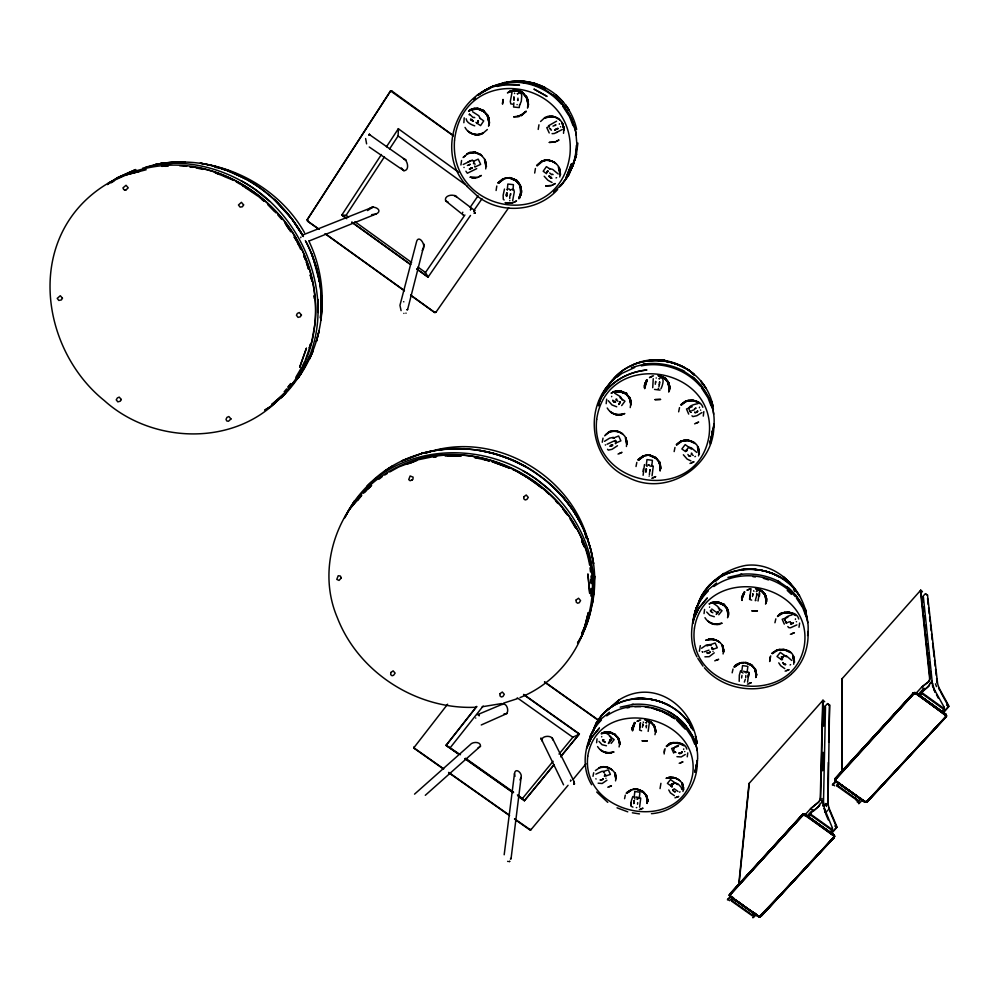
<?xml version="1.0" encoding="UTF-8"?>
<svg xmlns="http://www.w3.org/2000/svg" width="999" height="999" viewBox="0 0 999 999"><rect width="100%" height="100%" fill="white"/><g stroke="black" fill="none" stroke-linecap="round" stroke-linejoin="round"><path stroke-width="1.5" d="M841.782 772.202L841.957 678.883L920.741 590.172L922.477 591.77M842.132 771.827L842.269 678.533M469.567 114.223L469.268 114.885L469.393 114.198M912.974 693.418L913.948 692.669C914.809 694.18 917.781 693.406 915.159 692.682C911.937 695.579 913.148 691.408 916.083 693.081L946.378 715.396C944.455 719.205 947.689 715.247 945.578 714.048L916.17 692.994L913.948 692.669L835.326 778.371L835.027 780.469L864.397 801.76L867.532 801.635L945.978 717.107L945.628 714.21L916.233 692.969L913.948 692.669L835.364 778.333L834.877 779.432L835.776 781.393L864.585 801.822L867.532 801.635L864.385 801.623L835.751 781.081L834.877 779.307L913.074 693.269L916.17 692.994L945.603 714.085L946.478 716.146L867.357 801.61L864.447 801.86L835.913 781.355L834.877 779.307L835.439 778.333L835.027 780.469L835.389 778.696L913.049 693.593L915.159 692.569L916.27 693.006L946.34 715.072M946.528 705.082L948.575 706.48L943.306 712.175M655.294 384.278L655.606 381.356M699.425 407.779L699.525 407.167M414.548 794.143L470.154 744.755C472.365 741.495 480.956 741.458 480.507 746.178L425.299 795.304M470.392 209.852L470.504 209.877M609.802 741.907L608.354 743.531L609.552 741.72L609.34 742.344M614.46 441.496L614.61 440.784M861.188 798.538L858.541 801.398L837.062 786.063L837.075 784.415L837.599 783.84L837.587 785.489L859.065 800.823M604.532 775.836L604.807 775.261L604.395 776.198M659.44 384.79L659.752 381.88M683.616 749.512L683.716 748.875M834.09 837.599L833.503 835.314L805.206 814.472L803.071 814.16L729.894 893.905L729.595 895.941L758.191 916.483L761.013 916.32L834.028 837.711L834.465 835.963L833.666 834.677L834.465 835.963L833.978 837.274L800.174 873.775M834.028 837.711L833.666 834.677L834.465 835.963C832.529 839.635 835.926 835.938 833.69 834.727L805.269 814.46L802.185 814.684L729.445 894.829L730.281 896.74L759.615 916.932L780.993 894.13M835.326 778.508L835.776 781.393M867.532 801.635L864.585 801.822L835.726 781.305L834.877 779.307L914.584 693.006L916.233 693.318L946.478 716.146L929.969 733.928M620.329 402.222L619.73 402.51L620.329 402.16M829.744 832.492L832.367 829.657L832.392 827.946L824.362 808.403L823.488 802.859L825.499 706.917M834.09 837.462L833.69 834.727L803.646 814.023C800.699 814.884 803.109 816.058 804.207 814.21C806.43 814.222 804.482 816.208 803.646 814.522L802.197 815.059L729.432 894.967L803.059 814.285L805.281 814.635L834.39 835.688M828.346 762.412L827.696 802.534A37.687 14.223 43.4 0 0 827.884 804.982M828.671 742.344L829.595 704.944L827.509 703.583L824.287 707.167M829.595 704.944L828.046 802.16A37.687 14.211 43.3 0 0 829.982 810.364L837.075 827.147L831.618 833.341M489.16 124.975L489.26 119.605L487.287 114.56L489.26 119.605L488.561 126.286M941.645 711.625L944.33 708.741L944.142 707.18L932.679 686.538L923.388 596.99M822.664 770.803L823.089 752.347M823.676 726.186L824.138 706.181M822.689 700.586L820.304 797.277A37.338 14.448 42.4 0 1 818.094 802.522L810.501 808.828M824.712 701.748L823.001 700.237L820.654 796.89A37.338 14.436 42.4 0 1 818.443 802.135L810.738 808.578L804.195 815.721M528.134 106.831L528.284 101.411L526.323 96.316L528.284 101.411L527.509 108.154M552.697 739.859C552.772 734.402 539.697 735.726 542.432 740.983M646.54 722.439L646.041 722.839M389.56 148.988L398.089 135.989L398.414 128.646L386.476 146.778M488.748 124.813L488.873 119.955L487.212 115.285L488.936 122.602L487.599 116.171C484.465 110.427 477.222 106.793 471.078 110.015L477.31 108.916L484.203 111.726L479.795 109.316L474.413 108.866L469.343 110.802M593.481 594.542L593.818 582.504M650.162 466.358L650.212 466.408M475.749 718.131L475.736 717.969M509.752 198.514L509.827 195.991M679.557 792.182L680.032 791.82M695.454 456.356L694.892 456.68M527.722 106.668L527.884 101.761L526.236 97.04L527.884 101.761M810.601 813.361L810.539 815.047L831.855 830.219L832.392 827.946M808.453 817.332L811.063 814.485L811.113 812.799L818.493 806.593L813.336 811.063M631.106 401.536L629.295 396.865L631.106 401.536L630.232 407.592M550.287 129.508L550.349 128.721L551.323 130.22M576.885 147.59L576.96 145.754M717.657 611.65L717.369 612.911L717.619 611.688L717.906 612.599L716.258 614.435L717.657 611.65L717.369 612.911L717.906 612.599M802.185 814.684L805.269 814.46L802.147 814.872L803.071 814.16M646.016 471.328L646.028 471.978L646.465 469.305M559.303 124.263L559.428 123.689M808.116 632.729L807.629 635.439L808.116 632.729C808.466 647.976 803.221 663.548 791.633 673.875M646.99 379.957L645.029 383.466L644.43 387.737L645.029 383.466L646.89 380.144M633.928 803.258L634.365 800.873M473.501 163.711L473.563 163.087M659.265 384.078L658.965 386.875M728.134 612.449L728.021 614.597L726.735 608.403L728.134 612.449C726.872 606.43 720.953 601.748 714.735 602.347L719.879 602.984L724 605.232L717.457 602.409L711.45 603.059M462.587 212.799L462.799 212.2M300.736 237.687L300.961 237.05M669.392 390.934L669.655 385.989L667.869 381.281L669.655 385.989L668.731 392.108M758.041 601.011L759.702 590.409M504.183 854.769L514.473 773.676C515.284 766.87 522.552 773.226 521.128 777.297L511.063 858.653M660.052 788.598L660.926 783.316M664.173 753.97L664.41 749.7M795.429 619.48L795.466 618.856M475.124 212.55L474.912 213.199M668.993 390.784L669.268 386.301L667.782 381.955L669.205 388.686L668.094 382.717L664.06 377.997L660.639 376.248L664.922 378.584L658.166 375.761M699.375 651.248L700.311 645.641M766.208 598.801L766.071 600.961L764.809 594.717L766.208 598.801L765.084 595.379L761.213 590.896L757.916 589.248L762.075 591.52L755.481 588.686M693.318 621.915L694.78 613.898M315.222 321.853C318.456 286.114 306.693 249.775 284.703 221.616C263.062 193.906 231.493 173.701 196.728 167.532M590.921 591.258L591.108 588.361M590.871 596.078L591.346 588.848M643.031 724.512L642.707 725.873M713.96 425.387L711.138 438.586L714.073 423.713M790.621 664.622L790.097 664.972M695.766 768.481L697.577 759.028M728.196 616.708L728.508 612.15L726.822 607.767L728.508 612.15L727.547 617.769M804.919 815.321L833.328 835.539L805.231 814.834L803.646 814.522L729.882 894.292L730.319 896.852L729.607 895.791L759.615 916.932L834.54 836.563L760.838 916.32L758.191 916.483L730.431 896.827L730.082 893.955L729.595 895.941L729.894 893.905L729.432 894.967M756.293 674.337L755.731 677.522L756.393 673.663L756.231 675.237L755.394 669.655L751.61 665.072L745.866 662.699M463.861 122.727L464.21 117.82M485.726 168.931L486.088 164.086L484.902 159.965L486.088 166.483M507.305 189.573L507.829 184.053L513.411 184.665L512.999 190.085M513.886 102.822L513.573 107.018L519.243 107.605L519.567 104.733M742.232 598.126L742.057 600.449L742.469 596.266L742.232 598.126L744.367 592.931M766.233 603.096L766.583 598.501L764.909 594.068L766.583 598.501L765.559 604.158M770.029 657.017L769.68 661.513L770.704 655.881M758.154 916.033L761.088 916.208L759.09 916.82L730.394 896.39L729.445 894.829M644.467 464.585L643.106 475.299M646.291 468.931L645.804 471.928L646.116 469.105M761.013 916.32L833.853 837.699L834.377 836.4L833.641 835.064L805.132 814.547L833.603 834.689L833.978 837.274M649.387 474.662L649.587 472.465M807.904 633.066L808.041 631.493M563.523 133.329L563.96 128.396L562.799 124.188M559.777 176.998L560.214 172.14L559.065 167.994L560.177 174.538M835.913 781.355L835.439 778.333M632.829 796.515C632.055 798.838 628.533 806.742 632.941 807.13M630.981 805.781L631.293 802.397M639.785 727.472L640.471 722.639L639.622 730.069L641.595 730.781M576.323 145.579C575.986 160.327 570.466 174.575 560.876 185.764M570.629 780.269L570.554 781.156L570.829 780.256M642.819 724.837L642.869 723.938L642.407 727.247M755.881 600.524L755.256 600.636L756.418 596.478M511.113 858.478L510.414 858.978L511.101 858.341M675.112 752.085L675.961 752.447M463.986 167.557L464.073 167.308M738.973 884.977L749.3 783.228M823.488 802.859L823.176 806.031L823.488 802.859L821.727 801.598M606.193 403.671L606.655 399.188M738.636 885.339L749 783.566L823.001 700.237M755.082 913.123L752.484 915.933L731.68 901.21L731.88 899.425L732.367 898.888L732.18 900.673L752.984 915.396L753.134 913.586L752.647 914.122M756.743 674.525L756.643 675.386L755.744 669.567L751.748 664.822L745.741 662.412M507.629 861.35L507.929 861.463M626.41 446.503L626.885 442.082L625.811 438.249L626.81 444.243M646.278 465.546L646.965 459.59L652.409 460.314L651.773 466.083M596.615 742.707L597.04 738.81M729.532 895.216L730.082 893.955L729.532 895.216L730.281 896.74L730.044 894.517L802.372 815.284L805.094 815.084L803.696 814.984M365.622 138.536L366.608 143.868M782.367 658.703L782.342 659.415L782.554 658.703M924.063 688.411L924.087 688.261M857.055 796.003L835.813 780.968L866.058 802.284L945.766 717.17L945.454 714.647L916.108 693.568L913.049 693.593M945.766 717.17L946.34 715.808L945.578 714.048L945.841 716.795L867.357 801.61M634.103 797.764L634.79 791.72M759.352 596.403L759.702 593.431M550.399 490.634L536.813 479.582C487.4 443.344 412.063 442.195 367.008 486.313C410.764 439.248 488.461 437.337 538.748 475.024L539.235 475.424C579.358 503.508 602.372 554.932 592.407 603.446C600.886 550.037 569.355 496.341 522.989 470.816M615.559 780.868L615.996 777.022L614.984 773.588L615.933 778.858M639.248 798.301L639.934 792.257L634.84 791.458M517.944 98.139L517.869 100.587M577.884 143.094L576.198 155.869L571.69 168.144L576.198 155.869M510.464 195.342L510.739 193.631M709.552 607.292L709.59 606.942M703.284 416.096L703.833 411.6M698.563 455.894L699.113 451.473L698.064 447.614L698.988 453.633M756.967 593.793L756.68 596.041M593.169 596.453L594.58 575.986L592.981 597.427M746.041 672.976L746.091 673.026M549.475 128.184L549.525 128.059M643.056 471.578L643.381 468.968M649.937 471.341L650.187 469.642M743.031 673.076L742.569 672.552M753.633 590.734L753.933 591.308M745.816 675.549L745.741 677.634M756.743 593.955L756.555 595.466M812.986 810.039L812.924 809.827M637.699 802.597L637.537 804.232M704.045 613.598L704.582 609.44M687.25 756.817L687.749 752.896M682.954 791.483L683.453 787.624L682.467 784.178L683.353 789.472M741.87 676.186L741.97 675.361M752.846 593.781L752.484 596.49M315.047 323.177L312.063 340.209M752.884 594.954L752.996 594.105M723.101 653.958L723.638 649.85L722.652 646.228L723.513 651.835M741.658 672.315L742.557 665.596L747.876 666.383L747.127 671.99M821.74 800.736L822.027 798.501M741.758 677.047L741.62 677.984M745.304 679.37L744.342 682.092M713.86 424.363C714.884 467.12 665.584 497.514 627.909 477.272C590.596 461.763 583.204 409.528 611.301 381.943M601.685 736.9L601.735 736.55M634.04 802.334L634.278 800.811M646.216 726.41L646.328 725.574M588.423 744.342C589.535 734.989 594.929 726.635 601.448 720.029M632.817 726.335C637.637 718.718 631.356 727.022 632.267 730.057L634.402 722.477M711.675 649.075L711.725 648.451M460.914 165.01L461.575 160.489M655.631 382.517L655.756 381.668M646.128 470.279L646.378 468.793M659.377 382.992L659.502 382.142M649.812 470.766L649.937 469.917M686.925 450.212L686.875 450.899L687.112 450.199M799 627.26L799.625 623.076M793.681 664.26L794.292 660.139L793.318 656.493L794.13 662.125M697.327 760.564L695.341 772.215L697.327 760.564C698.076 786.975 678.433 811.712 651.46 813.673M646.565 725.299L646.278 727.834M690.571 456.268L689.497 456.318M496.103 190.497L496.803 186.014M611.65 396.703L611.7 396.353M588.361 744.417L589.06 739.997C583.566 754.47 583.391 771.24 591.633 784.727M697.777 411.026L696.565 412.075M538.211 129.42L538.961 124.8M534.69 173.039L535.427 168.494M653.246 378.708L652.722 387.724M693.006 623.438C693.756 611.113 699.487 599.562 708.291 590.983M475.099 166.446L474.587 166.121M506.555 194.305L507.03 192.782M510.327 194.73L510.477 193.881M320.155 317.769L320.642 315.072M513.848 98.077L513.986 97.228M931.842 681.231L931.318 682.866M693.681 618.793L694.829 612.437C690.983 627.047 689.335 643.094 696.952 656.88M747.589 682.167L748.863 672.339L746.827 671.628M689.697 411.014L689.785 410.851M639.597 807.105L640.734 798.176L638.798 797.464M750.911 589.51L749.612 599.4L751.685 600.112M602.26 442.232L603.021 438.124M598.676 405.681C600.424 395.217 606.843 386.326 613.91 378.696L605.232 389.135L599.5 401.298L598.738 404.795M634.64 798.513L634.914 799.075M643.618 722.464L643.169 722.002M636.013 466.508L636.813 462.412M592.994 776.323L593.706 772.751M674.562 751.91L674.962 752.422L674.637 751.785M712.986 651.398L713.036 651.286M678.658 411.825L679.507 407.629M674.15 451.585L674.974 447.465M619.068 746.94L619.805 743.306L618.169 737.549L619.805 743.306M702.309 651.723L702.747 652.197L702.347 651.623M624.575 798.701L625.312 795.142M401.086 310.639L399.95 305.332L416.321 242.632C418.181 232.755 427.535 246.191 422.152 250.362M547.714 171.141L547.639 171.803L547.914 171.129M654.957 734.69L655.731 731.018L654.12 725.212L655.731 731.018M670.941 786.238L671.977 785.251L670.991 786.25M619.842 402.997L620.217 401.785L618.756 404.495L620.242 401.723M664.273 752.259L665.047 748.613M693.418 620.391L696.091 608.166L701.922 596.94L696.091 608.166L695.054 612.587M513.861 96.94L513.936 99.912M652.047 475.849L653.284 466.146L651.211 465.459M732.167 672.814L733.016 669.018M697.477 760.501L694.879 771.977L695.466 769.642M575.599 157.28L575.224 158.916L576.972 145.379L575.899 132.767M465.359 155.607L463.136 157.53L468.244 153.272L475.024 152.135L480.819 154.583L484.915 159.465M685.676 451.161L686.812 449.575L685.739 450.861M835.539 778.396L834.952 779.732L835.751 781.081L865.471 802.197L859.552 797.776M646.79 465.896L647.09 466.396M774.937 622.752L775.836 618.856M591.783 603.146L592.807 598.801M403.908 313.349L403.883 313.424M592.719 732.579L596.203 723.363L602.385 714.485L619.118 699.899C653.97 677.971 692.694 706.031 697.052 743.418L695.454 736.251L697.052 743.418M656.318 377.972L656.143 378.072M632.192 727.597L631.98 728.483L634.19 723.351M707.055 652.684L707.891 653.221M598.301 405.644L598.676 404.133M591.783 602.247L593.194 596.653M424.225 244.256L407.592 309.64L406.78 309.79L407.592 309.528M702.384 594.417L697.427 606.181C703.733 584.865 724.487 569.255 745.778 565.409C774.824 561.675 800.236 586.313 806.305 613.224M710.926 610.277L710.426 611.076L712.811 612.787M503.721 178.609L498.076 182.942L503.521 178.846M477.934 121.99L476.873 123.539L478.259 120.579M589.373 739.385L589.722 738.061M507.355 190.022L507.105 189.498M521.128 777.297L519.942 779.944M712.062 435.689L712.474 434.215M671.94 786.775L671.977 785.813L671.902 786.762M694.829 612.187L697.764 604.932M506.955 195.579L506.605 196.391L506.468 195.454M615.571 402.235L613.823 402.06L612.862 400.274M695.729 769.455L696.103 768.181M636.763 807.592L636.313 807.617M480.182 118.631L478.821 115.759L472.527 111.738M523.676 694.392L579.395 733.928L560.689 756.755M658.141 388.474L658.616 388.574M556.593 177.66L556.031 177.909M697.427 606.181C708.815 563.249 772.264 557.105 796.715 591.758C783.728 575.212 762 566.945 741.27 569.567C754.42 568.019 767.931 570.479 779.532 576.91C756.867 564.148 725.923 567.37 707.979 586.788M514.672 93.569L514.423 93.094M514.61 818.88L530.706 830.019L568.056 785.289M929.994 683.616L927.884 687.062L921.602 692.007L921.752 693.531L943.768 709.34L944.142 707.18M311.763 341.695L305.232 360.314M609.365 742.195L609.415 742.095M572.739 165.909L576.56 154.233L571.678 168.032M403.571 301.71L403.871 301.823M648.164 731.38L649.512 721.715M553.908 764.834L524.4 800.736L518.081 796.278M519.105 198.189L520.891 194.68L521.391 190.122C521.49 196.279 516.108 204.333 521.328 192.033L520.179 185.539L516.008 180.394L511.026 178.084L516.446 180.694L509.915 177.934M453.409 135.652L391.808 90.984L390.597 90.934L307.392 219.518L307.58 221.141L318.881 229.283M822.264 801.011L821.478 802.896M717.257 613.124L717.494 612.562M526.161 111.364L520.716 115.522L525.799 111.364M546.753 172.19L547.727 170.742L546.778 172.827M297.752 378.559C342.282 312.462 309.078 217.008 241.296 180.794M520.941 192.77C514.71 207.53 524.275 190.697 519.48 184.628L521.066 189.261L520.829 194.043L519.78 185.352L515.584 180.432L512.162 178.634L516.533 181.081L509.602 178.184M519.48 197.715L520.779 194.056M519.468 198.439L521.715 192.095L520.491 185.339L516.096 179.995L509.715 177.522M466.133 118.781C466.308 122.502 471.503 124.825 474.737 125.862M478.109 121.728L478.259 120.767M694.667 412.262C694.455 413.886 699.25 411.163 697.19 411.201M478.209 121.566L478.471 120.879M517.195 104.545L517.032 104.633M945.916 714.672L945.416 714.148L946.378 715.396L945.928 717.207M634.577 723.838L632.504 730.893L632.804 726.972L632.654 728.696L635.002 722.752M644.118 385.926L646.503 379.97M684.627 751.498L684.79 751.61M833.853 837.699L834.377 836.4L833.503 835.314M714.248 652.846L709.19 656.68L704.907 656.83M622.102 400.099L620.479 396.728L614.622 393.169M820.541 803.233L817.981 807.155L819.754 805.119L819.242 805.669M592.994 731.418L597.102 721.728L593.955 728.071L600.636 719.317L609.452 712.237M744.392 592.469L742.482 595.604L741.82 599.575C741.658 594.954 747.727 586.7 741.995 597.802L744.48 591.77M584.053 628.383C627.285 521.328 494.88 417.757 397.315 467.182C342.994 492.744 313.361 561.563 337.325 617.644C358.591 672.951 417.507 710.189 476.498 707.217M634.79 722.602L632.417 728.383L634.29 723.426M835.676 780.768L835.564 778.92L913.236 693.818L916.108 693.568L945.266 714.897L915.921 693.806M309.79 355.644C303.359 371.503 293.619 386.026 281.219 397.839M695.229 610.789L702.285 594.567L699.887 600.087L707.105 590.659L716.52 582.991M581.68 633.641L586.326 623.089C576.985 656.331 552.122 684.677 520.004 697.589M741.545 597.889L743.993 592.395M742.407 597.102L744.705 591.932M476.71 706.405L446.053 745.404L458.691 754.332M581.718 633.653L583.478 629.707M700.486 410.015L700.674 410.177M671.153 784.452L672.489 783.578L673.476 784.265M504.483 189.061L503.146 195.23L503.284 199.263L504.133 199.962M781.131 658.99L781.805 658.079L780.931 659.128M344.505 518.294C350.924 504.62 360.239 492.357 371.416 482.217M447.627 704.195L413.936 747.652L414.373 748.488L414.21 746.99L414.373 748.488L443.531 769.055M615.671 443.668L615.596 443.743M509.852 200.587L509.69 200.662M302.322 366.171L304.658 361.488M638.411 459.74L643.793 455.894M676.773 444.567C681.63 438.436 694.33 438.636 698.139 447.202M605.556 390.597L606.643 388.549M649.2 476.098L649.1 476.173M579.944 639.223L582.717 634.078M307.355 361.388L297.777 378.521C326.386 339.348 329.757 283.978 308.691 240.709M560.451 126.673L560.664 126.898M295.854 377.285L301.598 367.407M730.257 894.729L802.597 815.484L730.257 894.729L729.57 895.666L730.594 896.69M777.597 616.196C779.607 612.899 796.29 608.816 798.75 619.043M945.928 716.907L946.453 716.021L929.844 733.815L945.728 716.708M710.127 651.985C709.914 652.984 706.568 654.245 707.292 652.647M781.206 658.928L782.18 657.916L781.293 658.791M606.381 389.298L608.866 385.402M381.418 154.508L341.795 215.085L346.79 218.681M577.647 642.906C588.636 625.499 593.418 604.845 593.843 584.403C593.443 604.845 588.673 625.574 577.547 642.906M345.679 217.682L341.795 215.085L346.091 215.322L384.453 156.793M537.075 165.996L542.132 161.626M712.899 406.231C706.655 371.591 666.221 349.712 633.816 364.41L633.528 364.548C622.589 369.155 613.311 377.11 607.38 387.4L609.015 384.977M610.601 382.605L622.714 370.467M607.317 387.437L608.94 385.027M610.564 382.629L612.175 380.219M945.841 716.545L945.591 714.397L916.083 693.081L914.547 692.532L912.999 693.256L913.76 692.894M498.613 183.242L503.396 179.221L501.685 179.982L506.78 178.122M416.908 268.981L428.159 277.073L425.487 272.502L464.922 214.972M470.192 207.305L478.071 195.804M470.504 215.459L428.034 277.198L416.783 269.093M473.926 210.427L481.98 198.776M508.678 207.73L435.964 312.212L434.478 312.425L410.601 295.254M604.632 435.851L609.565 432.005M646.977 380.482L644.68 388.648L645.017 384.153L644.842 386.213L647.052 380.394M617.469 445.729L612.075 449.3L608.329 450.124L607.542 449.263M681.243 405.219L686.276 401.373M676.71 445.092L681.68 441.333M564.285 181.019L568.493 175.412L574.35 162.088L568.493 175.412L559.652 186.801M673.314 783.716L674.65 782.667L678.171 784.028L681.218 787.324L681.768 789.485M719.43 610.651C720.192 607.567 716.108 605.169 713.823 603.808M621.678 405.582L624.949 401.211L619.929 397.577M288.236 387.187L290.771 383.891M626.798 792.819L631.58 789.734M666.683 746.116C668.943 742.806 684.377 739.735 686.825 749.1M734.665 666.47L739.972 663.086M476.61 706.63L446.053 745.404L460.477 754.707M450.349 747.564L483.154 706.043M687.225 449.051L688.811 447.252L691.283 447.764L696.778 452.422M293.231 383.379L301.398 373.064L299.563 375.324M681.306 404.682C684.652 399.525 699.675 397.689 702.859 407.267M287.937 387L290.697 383.554M626.835 793.194L631.455 790.022C619.805 798.288 631.006 788.648 634.602 789.46M666.595 746.615L671.34 743.343M734.552 667.007L739.572 663.473C727.235 672.389 739.06 662.05 742.919 662.812M777.647 616.545L782.579 613.149M293.107 383.279L297.714 377.597M357.63 500.499L361.551 495.679M772.364 653.771L777.372 650.287M553.821 765.072L524.4 800.736L522.452 798.476L553.096 761.275M559.028 754.07L572.864 737.274L579.32 734.165L523.588 694.63M560.764 756.505L579.395 733.928M694.929 412.262L695.529 412.5M502.185 704.482C507.554 701.635 510.414 715.284 504.07 713.81M595.392 770.554L599.812 767.582M572.976 779.57L586.001 763.785M609.665 740.321L610.489 739.347M609.577 740.646L610.401 739.672M610.551 740.908C613.611 738.074 608.503 734.215 606.031 733.154M366.608 488.149L372.215 481.793L368.181 486.488M611.126 743.418L614.173 739.597L609.465 736.251M718.756 614.76L722.015 610.689L718.356 608.066M929.744 683.778L930.768 682.567M701.56 648.264L706.38 645.004L710.189 644.542L711.126 645.716M284.153 391.77L286.663 388.861M606.905 780.244L602.16 783.491L598.151 783.191M782.592 657.429L784.09 655.606L786.263 655.744L791.757 660.464M772.102 653.334C776.061 649.113 789.959 646.753 793.418 656.156M824.113 806.243L826.173 803.895L824.075 806.193M922.152 597.24L925.361 593.681L927.522 595.067L937.524 682.742A39.048 11.638 41.8 0 0 940.346 690.371L949.05 706.305L943.605 712.499M927.522 595.067L925.586 594.18M434.602 312.287L436.076 312.075L435.002 312.625L410.726 295.13M729.844 894.093L802.921 814.347M364.66 492.182L371.628 485.414M835.788 779.12L913.473 694.018L835.027 780.144M730.968 895.941L727.409 899.799L730.556 897.09M835.926 781.043L832.354 784.927L834.477 783.179M915.309 694.08L921.952 686.837L928.421 681.805A38.686 11.826 41.1 0 0 929.907 677.26L920.741 590.172M732.816 897.239L729.67 900.686L727.834 899.375M807.254 815.833L811.45 811.25M919.442 693.144L923.625 688.561L921.602 687.187M807.467 816.782L811.113 812.799M918.456 695.441L929.457 685.239L928.908 685.838M920.803 693.606L923.938 690.172M731.68 901.21L734.265 898.388M837.062 786.063L839.697 783.191M919.642 695.828L922.302 692.919L922.164 691.395M932.679 686.538L932.741 683.553L930.918 682.242M934.227 688.661L933.678 689.26L935.151 692.295L933.228 685.938M363.524 493.269L366.071 490.497M825.012 812.162L824.362 808.403L825.012 812.162L825.524 811.613M825.911 812.287L828.021 810.002M289.423 387.812L291.421 385.664L289.348 387.749M709.989 651.985L708.89 652.859M753.221 917.344L755.331 915.059M831.355 832.991L836.638 827.297L829.632 810.738M756.468 914.435L752.909 917.806M862.274 800.261L858.753 803.758M729.607 895.791L759.09 916.82L782.13 893.056M784.24 890.771L796.915 877.085M800.087 873.663L819.093 853.146M797.002 877.197L761.076 915.971L758.066 916.245L760.202 916.745L761.101 916.071L798.114 876.148M874.874 793.206L866.795 801.523L927.934 736.313M878.046 789.784L911.887 753.246M915.059 749.812L926.697 737.262L916.083 748.638M800.224 873.863L834.065 837.374M785.226 889.572L795.803 878.183M800.037 873.626L819.068 853.121M867.369 801.111L873.713 794.267M877.959 789.697L911.837 753.196M701.935 412.55L696.865 415.721L692.894 416.595L691.957 415.809M638.336 460.214L643.406 456.356C632.842 465.359 641.47 455.544 646.778 455.507M289.498 387.637L291.421 385.664M303.296 234.777L372.977 207.068L367.52 210.564M690.659 412.237L690.284 411.026L690.284 411.9M604.532 441.308L609.602 438.161L613.361 437.337L614.135 438.161M476.71 168.656L467.345 173.239L465.909 171.216M796.328 621.678L796.553 621.728M563.261 182.829L553.671 192.02M685.277 754.495L681.231 756.942L676.935 756.68M481.256 724.974L507.142 713.448M659.215 378.858L659.765 378.122L659.19 378.683M605.481 445.104L605.344 444.817M514.06 100.15L513.748 99.263M613.573 378.621C633.666 355.844 671.228 354.533 693.855 374.175L693.98 374.275C680.694 363.349 662.837 358.154 645.791 361.039C659.215 359.116 673.001 361.526 684.927 367.994C669.367 359.428 650.424 358.142 633.816 364.41L633.603 364.498M723.825 573.488L715.396 581.206L723.825 573.488L709.365 585.302L718.468 577.884M610.401 382.292L619.855 373.863M916.083 693.081L913.96 692.794M271.74 404.47C332.729 357.942 326.448 261.313 274.75 210.327C253.259 187.662 224.575 171.828 193.706 166.621C149.188 159.478 100.749 177.747 73.476 213.886C30.245 271.191 50.437 357.305 104.246 400.524C153.908 445.417 239.373 446.865 283.878 393.743L271.678 404.57M595.866 774.15L602.072 771.303L603.396 771.49L604.457 773.126M557.667 189.498C537.774 211.576 501.885 214.56 478.221 196.803M710.551 610.401L711.238 611.775M482.217 133.916L487.35 129.533M521.053 115.884L526.273 111.451M545.417 117.12L540.571 121.503M758.366 916.345L730.306 896.602M499.025 182.892L503.396 179.221M497.165 86.451L504.682 84.84L519.505 85.14C465.596 75.837 431.118 144.518 465.459 184.453M497.964 182.854L503.071 178.571M536.625 165.31L541.82 160.976M367.307 489.273L370.666 486.476M835.901 781.905L832.791 784.477L834.689 785.826M473.301 99.625L475.536 97.79M481.118 93.194L484.465 90.447L490.759 87.413M517.37 93.869L517.994 93.519M478.284 94.942L490.596 87.088M548.988 175.986L549.575 177.048M378.971 479.22L382.33 476.535M636.563 797.627L637.187 797.402L635.651 797.052M478.321 95.317C491.321 83.704 509.565 80.082 526.498 82.605L511.875 81.656L504.97 82.892M411.763 480.194L412.962 479.258L413.099 477.147L410.139 475.974L408.728 479.607L410.139 480.744L412.112 479.92M309.603 240.796L376.211 213.948C383.579 210.452 374.063 204.982 370.08 208.217M921.677 687.162L928.046 682.217A38.686 11.826 41.1 0 0 929.532 677.672L920.404 590.546L921.99 591.583M512.025 92.395L510.302 101.473L510.801 103.896L513.124 104.233M756.493 591.62L756.98 590.871L756.468 591.508M480.507 746.178L477.922 748.014M605.456 434.665L610.139 431.131M796.89 624.887L790.584 627.759L788.898 627.709L787.811 626.548M744.642 671.653L743.593 671.166M512.624 200.849L514.31 191.87L513.823 189.685L511.55 189.41M616.907 377.147L622.027 373.326L634.727 367.482M680.769 404.707L686.013 400.811M681.867 404.158L685.501 401.448M638.024 459.59L643.131 455.806M639.198 458.928L642.732 456.306M676.236 444.592L681.418 440.771M866.033 801.722L867.557 801.31L865.221 801.635M791.021 674.512C766.57 696.278 725.399 692.469 704.37 667.782M111.513 182.542L113.986 180.819M111.389 182.617L113.948 180.844M319.031 229.171L307.58 221.141L307.242 219.618L390.572 90.934L453.296 135.739M107.43 184.54L117.47 177.71L135.652 169.58L117.47 177.71L107.455 184.39M307.392 219.518L307.729 221.041M779.22 614.41L781.618 612.787M782.342 612.662L777.522 616.146M735.214 665.371L737.562 663.798M734.265 666.42L739.335 662.999M771.99 653.259L777.147 649.8M781.23 656.93L783.016 656.755M668.393 744.218L670.654 742.719M666.221 746.128L671.091 742.894M695.916 407.992L694.442 408.803M626.448 792.731L631.206 789.585M562.262 129.533L554.358 133.516L552.072 133.666M671.515 784.04L673.326 784.315M613.736 441.108L607.08 444.243M713.835 586.538C738.386 568.656 775.674 573.726 795.304 596.665M265.334 409.852L270.991 406.268L285.514 393.631L270.991 406.268L264.66 410.089M606.68 715.871C630.419 699.213 665.609 704.994 684.39 726.523M463.199 164.498L472.402 160.077L473.851 162.088M835.726 781.305L835.027 780.331L864.41 801.535L866.645 802.11L867.582 801.398M384.802 475L387.287 473.476M389.76 471.953L397.639 467.582M611.9 445.666L612.624 445.242M695.054 408.753L695.779 408.329M555.344 129.47L554.62 129.932L555.481 129.633M786.213 622.814L786.176 621.878L786.987 623.064M478.846 176.848L481.368 175.449L477.385 177.46L471.953 177.772L477.385 177.46M556.368 141.446L558.978 140.01L554.882 142.083L549.313 142.42L554.882 142.083M480.994 92.607L493.831 85.839M610.664 445.392L611.413 444.98M513.998 202.31L516.545 200.936L512.537 202.922L507.08 203.222L512.537 202.922M552.697 184.94L555.282 183.541L551.223 185.564L545.704 185.876L551.223 185.564M687.911 454.445L688.923 456.168L690.359 456.206M596.066 779.02L595.879 778.745M555.831 124.838L552.996 126.136M470.154 164.223L467.395 165.484M470.766 119.193L471.266 120.192M390.284 91.246L391.808 90.984M477.385 94.967L490.359 88.199M511.5 90.772L507.43 92.895L510.077 91.371L516.583 90.372L522.889 92.907L516.583 90.372L511.5 90.772L517.07 90.397M652.11 376.261L649.487 377.61L653.521 375.786M469.218 164.935L469.992 164.548M554.907 125.549L555.669 125.162M470.879 168.456C475.124 166.271 467.345 169.68 469.842 168.931M556.543 129.146L557.929 128.347L556.131 129.071M556.643 132.517L557.292 132.205M749.537 589.023L746.952 590.247L750.936 588.636M866.645 801.985L867.582 801.535L865.471 802.06M611.076 445.367L611.9 444.98M619.467 453.521L621.99 452.335L618.044 454.07M648.838 465.247L649.5 465.159L647.851 464.935M696.078 423.276L698.676 422.065L694.63 423.851M708.99 650.149L704.345 651.785M678.596 745.129C676.835 745.953 672.414 747.739 673.975 750.411M639.41 720.242L636.975 721.365L640.734 719.917M473.976 161.089L478.209 159.141L480.656 164.36L474.9 167.045M549.375 126.411L546.79 127.647L549.213 132.954M653.196 477.772L655.731 476.598L651.773 478.321M691.433 462.937L694.005 461.75L689.984 463.486M108.416 182.942L133.217 171.741M615.072 391.408L611.101 393.206L613.673 391.87L621.952 391.383L616.708 390.909C635.926 396.803 623.663 390.696 615.072 391.408L619.979 391.158L625.923 393.581L629.919 398.489L631.031 403.409L629.857 398.289L630.918 404.57M759.64 916.333L761.001 915.871M468.244 153.272L466.858 153.883L474.612 152.335L481.78 155.632M606.455 745.778L602.035 744.705L599 741.408M134.628 172.427L135.352 172.103M468.094 161.85L471.078 160.539M556.568 121.191L548.463 125.787M398.988 466.87L417.345 459.94L435.589 456.181M520.854 115.122L522.427 114.46L517.257 116.408M477.26 714.772L502.36 704.258M686.413 401.036L685.039 401.61L692.806 400.324L699.862 403.596M681.817 440.996L680.456 441.558L688.161 440.322L695.167 443.581M716.158 660.327L718.656 659.303L714.76 660.839M791.807 633.778L794.38 632.717L790.384 634.29M712.974 602.36L709.04 603.945L711.588 602.734L719.717 602.497L714.585 601.947C733.316 607.792 721.353 601.898 712.974 602.36L717.769 602.21L723.551 604.595L727.397 609.253L728.408 613.886L727.347 609.09L728.259 614.934M748.8 683.653L751.31 682.642L747.402 684.165M744.817 671.99L745.729 671.628M786.55 670.641L789.11 669.617L785.139 671.153M370.279 208.154L373.077 207.03M613.049 438.224L618.631 436.001L620.891 440.846L615.247 443.231M692.232 406.718L686.5 409.003L688.698 414.086M782.716 612.837L781.368 613.374L788.998 612.312L795.866 615.546M612.924 400.412L613.498 401.548M777.522 649.974L776.186 650.499L783.74 649.487L790.559 652.709M609.103 786.75L611.45 785.826L607.767 787.212M680.556 762.824L682.966 761.875L679.195 763.298M671.465 743.044L670.192 743.543L677.434 742.644L684.028 745.778M640.659 809.103L643.019 808.191L639.323 809.565M676.323 797.377L678.721 796.453L674.974 797.839M469.38 110.265L474.25 108.429L479.62 108.791L472.602 109.053L468.581 111.139L471.203 109.628L477.622 108.666C494.318 115.859 474.725 105.02 471.565 109.74M407.03 464.273L416.92 460.551M426.498 452.809C492.145 430.007 569.093 473.064 587.737 539.285C580.219 518.968 568.031 500.549 552.072 485.901L563.424 497.627L573.076 510.277L580.906 523.526C560.801 485.239 522.315 457.579 479.695 450.399L495.067 453.908L510.364 459.265L525.212 466.483C498.301 451.785 466.845 445.504 436.426 450.087L450.112 448.651L464.61 448.688L441.071 449.463L421.715 453.321L430.731 451.223L425.299 453.221M474.25 108.429L472.602 109.053L478.109 108.691L484.053 110.989M409.553 463.261L413.773 461.7M740.584 670.716L739.322 675.199L739.198 681.33M142.657 168.207L146.878 167.083M706.917 645.928L715.184 642.994L717.282 647.789L713.149 649.25M787.874 617.257L782.205 619.268L784.302 624.125M603.121 771.615L608.329 769.854L610.389 774.425L606.48 775.736M678.321 746.203L671.64 748.463L673.701 753.096M490.846 86.975L505.069 82.467M637.012 797.627L637.812 797.364M503.571 703.134L517.195 698.738M468.206 131.256L472.552 133.916L477.972 134.665L483.191 132.979C476.723 136.826 468.456 133.928 465.022 127.435M691.808 410.589L694.168 409.84M504.308 83.217C517.844 78.921 532.879 81.394 545.404 87.737M555.968 163.636L551.61 160.976L546.153 160.215L540.871 161.875C547.34 158.067 555.681 160.964 559.103 167.495M549.313 168.569L552.634 169.38L558.216 173.988M376.211 213.948L371.628 214.698M760.838 916.32L759.665 916.533L761.076 915.971L760.376 916.158M785.726 664.56L784.789 664.447M631.368 367.595L645.366 363.861M601.885 733.566L609.165 732.379L614.622 734.515L615.421 735.139L611.45 732.966L603.458 732.891L609.165 732.379L614.622 734.515L618.393 738.748L619.505 741.982L618.081 738.149L619.467 743.955M145.966 167.145C205.257 149.463 274.463 179.046 304.558 232.742M601.922 733.104L606.405 731.917L611.301 732.517L606.405 731.917L601.173 733.716L603.583 732.604L609.452 732.192L615.009 734.502L609.914 732.304L604.882 732.279L609.452 732.192L615.009 734.502L618.756 738.935L619.705 744.28M139.548 171.441L126.598 174.738L146.204 169.743M149.825 166.333L161.613 163.349L154.995 164.673C190.26 159.203 226.636 169.38 255.544 189.86L269.668 201.386M727.934 577.41L741.733 574.225M714.322 616.733L709.877 615.334L706.693 612.037M792.02 614.922C789.447 615.459 783.029 617.407 785.326 621.116M788.011 622.24L790.371 621.678M405.894 313.137L406.118 313.187M620.204 707.155L633.279 704.345M506.855 82.255C524.275 78.546 542.769 83.804 556.343 95.117C566.558 104.046 573.913 116.171 576.66 129.495M500.524 84.041C522.377 78.284 546.765 86.863 561.226 104.083M433.529 457.167L436.551 456.555L433.703 457.092M501.573 703.583L482.205 706.755M506.755 82.218L522.489 81.169L535.651 83.666M610.889 446.066L610.014 446.078M509.952 91.758L516.258 90.634L523.226 93.456L518.781 91.021L513.336 90.584L516.258 90.634L522.352 92.907L526.61 97.952L527.922 104.445M627.06 707.879L629.333 707.479M509.627 91.071L516.383 89.935L522.864 92.432L527.335 97.902L528.583 104.87M511.575 91.009L515.472 90.347M510.389 91.496L516.995 90.447L522.989 92.757M470.741 109.341L477.422 108.229L483.853 110.714L488.311 116.134L489.585 123.027M474.001 109.041L478.134 108.391L484.228 110.739M508.466 189.023L509.54 189.086M126.024 189.872L128.234 187.837L126.036 185.29L122.952 187.887L123.739 189.61L126.024 189.872L124.6 190.01M646.016 722.727L646.64 722.602M641.258 365.896C662.612 361.413 685.913 369.468 700.124 386.001M519.792 104.92L521.303 101.224L521.728 95.829L521.216 93.369L518.931 93.044M613.548 392.22L619.667 391.383L626.361 394.205L622.115 391.883L616.858 391.321L619.667 391.383L625.511 393.606L629.532 398.301L630.719 401.848L629.208 397.54L630.681 404.208M613.261 391.645L619.817 390.809L626.036 393.256L630.257 398.326L631.331 404.67M161.875 166.371L166.234 165.884M697.926 403.646C695.167 404.208 686.775 405.781 689.322 410.04M546.153 160.215L543.568 160.477L549.163 160.127L555.007 162.587M711.201 602.559L717.632 601.91L723.688 604.333L727.734 609.153L728.671 615.084M477.972 134.665L480.494 134.428L474.95 134.79L469.143 132.343M781.817 656.718L782.916 656.88M503.396 82.792C517.607 80.182 532.342 82.555 545.029 89.41M603.184 732.454L609.303 731.93L615.109 734.29L619.055 738.86L620.079 744.442M437 455.931C505.581 446.915 577.322 496.241 589.635 565.059M803.059 814.285L805.231 814.834M612.649 444.742L612.287 445.679L610.114 446.141M445.217 456.043L461.238 456.106M643.731 364.111C657.629 362.125 671.89 364.623 684.24 371.303M165.297 166.309L168.232 166.159M448.176 456.043L459.852 455.969M517.32 93.631L518.056 93.681M549.063 176.174L551.673 178.334L550.961 177.06M740.122 574.4C753.745 572.877 767.632 575.449 779.707 581.98M631.743 704.495C652.022 702.384 673.314 710.214 686.301 726.186M634.852 706.78L640.796 706.693M616.733 406.805L611.975 404.945L608.279 400.711M369.792 134.628L369.193 134.415L406.019 160.215M513.174 90.147L518.606 90.497M605.856 776.011L605.244 774.512L605.606 775.511M179.683 165.759L186.638 166.309M369.23 147.003L403.921 170.717C409.877 170.617 407.779 160.065 403.446 158.591M369.131 134.39L369.78 134.628M189.922 167.07L192.308 167.32M474.537 457.542L489.61 460.939M475.124 457.579L477.485 457.854M660.789 377.734C665.346 377.61 661.987 387 660.938 388.748M654.52 389.41L660.039 390.109M190.821 166.646L195.354 167.258M559.677 119.768L555.294 117.083L547.177 116.608C553.421 114.96 559.752 118.144 562.837 123.676M752.859 576.61L755.444 576.96M477.447 152.984L469.493 152.497L475.024 152.135L480.819 154.583M645.304 707.055L649.725 707.729M647.539 721.003L649.4 721.428M695.654 401.024L687.737 400.387L693.269 400.187L698.963 402.609M632.355 812.786L639.472 813.898M610.227 411.588L614.41 414.135L622.165 414.835C616.246 416.071 610.239 413.211 607.217 408.017M690.983 441.034L683.141 440.372L688.623 440.197L694.268 442.607M622.877 434.24L618.718 431.693L610.963 431.044C616.883 429.782 622.852 432.654 625.861 437.837M791.782 613.061L784.04 612.3L789.472 612.237L795.004 614.622M707.866 621.066L711.912 623.526L719.505 624.35C713.773 625.349 707.941 622.702 704.969 617.682M786.513 650.237L778.833 649.462L784.215 649.425L789.697 651.785M719.854 642.444L715.821 639.997L708.241 639.235C713.973 638.199 719.767 640.859 722.727 645.891M691.158 412.337L690.621 412.275M680.082 743.393L672.702 742.582L677.859 742.594L683.179 744.904M600.399 749.774L604.295 752.135L611.538 753.021C606.031 753.87 600.499 751.298 597.564 746.565M679.745 780.594L675.836 778.221L668.518 777.397C674.063 776.523 679.607 779.083 682.529 783.878M612.25 770.017L608.354 767.657L601.111 766.845C606.63 765.958 612.112 768.543 615.034 773.288M472.552 133.916L475.487 134.49M614.41 414.135L619.692 414.96L624.825 413.574L616.733 415.01L611.113 412.612M711.912 623.526L717.07 624.412L722.14 623.226L714.185 624.412L708.716 622.052M604.295 752.135L609.228 753.046L614.023 751.997L606.468 753.009L601.223 750.724M555.294 117.083L549.787 116.334L544.455 118.044L552.834 116.234L558.716 118.706M651.198 707.954L660.052 710.601M196.029 167.882L202.772 169.38M548.726 160.327L551.61 160.976M214.648 167.145L220.517 168.481M221.79 168.993L230.432 171.154L221.928 168.856M618.718 431.693L613.461 430.869L608.354 432.23L616.371 430.869L621.977 433.266M484.702 459.752L489.035 460.889M491.933 461.638L509.69 468.144M784.777 668.606L780.656 665.709L778.77 662.861M715.821 639.997L710.676 639.098L705.644 640.272L713.548 639.185L718.993 641.533M492.307 461.675L508.766 467.857M675.836 778.221L670.866 777.309L666.021 778.333L673.626 777.434L678.908 779.732M608.354 767.657L603.446 766.745L598.676 767.781L606.168 766.87L611.4 769.155M690.958 460.914L687.162 459.115L683.353 454.77M763.348 578.271L768.531 579.932M655.307 709.065L659.69 710.639M662.237 711.563L674.787 718.581L670.891 716.233M653.846 708.541L663.099 711.862M627.747 811.837L617.032 807.816M529.807 829.607L531.181 829.507L529.732 829.857L514.522 819.13M649.487 455.581L656.231 458.479L652.022 456.131C657.592 458.266 661.738 464.435 660.102 470.454L660.451 466.083L659.015 461.813L660.364 468.206L659.49 461.588M511.513 178.284L516.221 180.12L520.292 185.052M745.554 662.886L752.135 665.784L748.051 663.498C753.358 665.471 757.417 671.328 755.731 677.035L756.143 672.964L754.819 668.943L755.993 674.887L755.169 668.831M645.054 720.004L651.36 722.789L647.377 720.604L650.561 722.152L654.333 726.423L655.444 729.67L654.033 725.823L655.381 731.68M658.329 375.174L664.597 377.634L668.818 382.754L669.867 389.148M637.137 789.547L643.443 792.382L639.51 790.184C644.555 792.02 648.588 797.514 647.09 802.996L647.402 799.175L646.053 795.391L647.327 800.961L647.427 799.55M649.65 455.032L655.819 457.467L659.977 462.462L661.013 468.681M755.656 588.174L761.762 590.609L765.821 595.466L766.72 601.448M518.269 90.172L521.99 91.671M645.204 719.555L651.061 721.915L655.019 726.535L656.006 732.167M637.287 789.123L643.056 791.458L646.952 795.978L647.939 801.448M658.478 375.524L664.597 378.047L658.978 375.599L664.472 377.959L668.481 382.904L669.567 387.874L668.418 382.717L669.455 389.048M649.8 455.369L656.143 458.091L650.911 455.556L655.694 457.767L659.652 462.599L660.127 471.004L660.239 464.423M224.538 176.536L215.097 172.652L219.33 174.438M755.793 588.473L761.75 590.971L756.293 588.573L761.625 590.871L765.459 595.566L766.458 600.237L765.421 595.416L766.308 601.311M645.354 719.817L651.061 722.252L645.816 719.929L650.948 722.152L654.707 726.598L655.619 732.005M637.437 789.36C643.856 790.434 649.213 796.852 647.115 803.446L647.689 799.587M224.962 176.811L229.183 178.584M662.325 711.45L667.007 713.86M512.924 469.617L515.684 470.804M712.774 649.038L712.162 647.627L712.599 648.576M478.109 108.691L483.766 111.126L487.999 116.359L489.26 121.678L487.912 116.121L489.198 122.989M552.06 182.505L547.902 180.257L544.193 176.249M456.755 197.153C453.896 193.344 443.668 195.305 445.666 200.899L463.349 215.047L462.937 214.523M448.064 202.023L445.666 200.899M614.41 402.21L615.372 402.185M229.832 178.746L233.566 180.407M758.091 916.145L759.103 916.67M550.524 177.735L551.685 178.209L551.173 177.522M472.227 120.879L472.952 121.266M864.385 801.623L865.471 802.197M677.984 791.47L674.025 788.673M674.375 795.679L670.416 792.881L668.756 789.959M549.5 176.124L550.212 176.523M471.316 119.368L472.052 119.78M715.833 611.937L711.725 609.003M916.233 693.318L915.159 692.569M523.264 475.037L517.07 471.391L526.048 476.873M691.37 453.071L692.095 453.509M691.096 454.17L693.256 455.469M616.221 398.913L616.957 399.363M615.796 399.912L618.006 401.248M664.422 712.349L667.007 713.898M528.608 478.446L542.17 488.211M236.139 181.768L240.097 184.191M242.732 185.814L258.079 196.279M524.575 475.861L535.027 482.367L541.92 488.111M670.878 716.146L674.787 718.581M241.134 184.665L243.569 186.189M245.991 187.712L248.426 189.236M250.861 190.759L253.296 192.27M473.976 117.208L474.762 117.707M552.335 174.113L553.109 174.613M574.3 781.992L552.31 738.049M475.049 164.41L474.562 163.249M668.044 711.276C685.177 720.516 698.438 738.673 697.589 758.703M778.109 581.093L788.798 588.261L796.952 596.678M682.592 370.392L693.631 377.822L702.11 386.65M543.331 88.474L554.82 96.266L563.723 105.632M403.921 170.717L401.286 167.894M404.046 158.829L405.831 160.09M465.534 758.291L513.598 792.232M517.395 794.904L522.452 798.476M446.153 745.167L457.53 753.196M465.109 758.553L513.124 792.457M519.443 796.915L524.487 800.486M465.01 758.79L513.036 792.707M414.485 748.251L443.643 768.818M448.701 772.389L509.54 815.296M448.601 772.639L509.453 815.559M517.257 697.826L572.864 737.274M730.469 896.29L734.253 898.963M736.775 900.748L744.355 906.105M750.661 910.576L758.229 915.933M834.752 825.948L836.638 827.297M811.063 814.485L832.367 829.657M544.592 681.867L598.801 720.366M544.505 682.092L598.738 720.604M677.547 784.59L670.516 779.595L667.419 783.391L672.102 786.712M563.561 784.827L540.884 738.124L542.057 740.546M857.092 801.81L858.99 803.171M810.614 808.753L812.499 810.102M786.363 656.793L780.306 652.447L777.01 656.48L781.855 659.952M325.312 233.691L404.445 290.609M325.162 233.791L404.32 290.734M922.302 692.919L944.33 708.741M691.458 449.138L685.189 444.617L681.88 448.951L685.626 451.648M346.091 215.322L348.614 217.133M354.92 221.666L411.625 262.512M417.919 267.058L425.487 272.502M351.935 222.178L410.664 264.473M351.785 222.278L410.539 264.598M398.276 128.734L458.741 172.328M398.089 135.989L467.582 186.289M480.344 118.469L483.716 120.916L480.556 125.612L475.949 122.44M549.875 168.968L546.416 166.633L543.194 171.254L546.54 173.701M474.637 210.477L454.782 195.479L456.331 196.653M676.935 717.057L678.221 718.056M615.983 441.795L615.347 440.422L615.734 441.283M787.324 587.1L788.648 588.149M827.734 704.07L829.282 705.294M692.107 376.611L693.481 377.697M607.779 802.372L596.703 792.02M553.221 94.955L554.657 96.129M258.841 196.828L264.373 201.373M549.687 173.002L551.785 174.725M473.264 117.707L469.967 114.548M473.026 120.779L470.492 119.393L473.426 121.266M546.515 491.945L548.813 493.856M676.847 720.291L685.177 729.095M787.249 590.434L791.433 594.405M261.676 199.288L264.061 201.286M267.657 204.296L274.7 211.338M477.884 196.553L467.082 186.501M614.248 401.049L614.934 401.623M545.729 491.133L548.963 493.918M267.782 204.333L275.886 212.824M693.868 374.85L688.199 369.493L693.993 374.85M681.88 725.286L683.903 727.197M833.69 834.864L834.54 836.7M783.428 576.598L789.759 582.842L792.869 587.387M556.48 95.255L563.523 102.323M836.088 781.193L835.401 780.356L835.751 781.081M788.798 588.261C801.023 598.913 809.178 614.672 808.066 631.156M693.631 377.822C706.555 389.198 714.909 405.931 714.098 423.351M554.82 96.266C566.021 106.493 574.15 120.192 576.336 135.327M783.903 663.823L783.054 662.649M277.834 215.01L281.718 219.368M556.043 501.311L558.016 503.521M562.937 509.053L567.494 515.122M555.569 500.611L557.442 502.747M563.049 509.14L566.508 513.723M724.3 604.645L727.11 607.991L728.084 614.06M763.236 592.082L765.109 594.33M516.396 179.882L518.881 182.904M665.371 378.047L666.97 379.995M522.777 92.845L527.022 98.139L528.259 103.509L526.935 97.902L528.171 104.833M684.839 724.437L693.069 736.875L696.69 747.652M795.466 594.855L803.82 607.979L807.379 619.392M700.549 384.727L709.327 398.601L713.174 410.764M562.087 103.584L571.44 118.481L575.699 131.668M685.564 727.896L691.708 737.025L694.692 744.168M284.64 222.64L288.723 228.671M697.839 658.453L702.996 666.146M796.44 598.164L802.746 607.742L805.669 615.359M570.067 518.981L571.79 521.553M701.36 387.687L707.929 397.702L711.088 405.906M286.363 225.237L290.659 231.743M294.106 236.95L296.678 240.859L294.343 237.175M562.599 106.019L569.53 116.633L573.051 125.637M572.077 522.29L576.061 528.421L573.926 524.987M935.489 683.853L936.5 686.6M789.759 582.842L791.308 585.327M793.606 589.048L795.154 591.52M793.631 588.736L795.154 591.42M940.683 692.095L947.851 705.182M936.475 694.73L938.461 698.376M615.347 440.422L615.671 441.096M712.162 647.627L712.524 648.376M297.215 241.958L298.813 245.292M297.34 242.257L300.624 249.263M305.357 240.622C317.919 264.073 323.551 291.159 321.079 317.657L321.316 295.429L320.804 320.155C323.639 293.331 318.531 265.659 306.044 241.721M855.331 797.864L856.505 800.499M825.798 803.521L826.498 806.48M541.133 738.398L542.195 740.808M825.549 813.448L828.246 819.879M605.244 774.512L605.556 775.311M689.535 722.627L688.224 718.98L690.509 726.31M562.037 123.102L563.661 127.797L562.4 124.001M558.366 167.058L559.915 174.163M683.216 787.349L682.105 783.99L683.116 789.148M697.439 446.815L698.751 453.271M792.756 655.781L793.893 661.788M306.343 261.925L308.679 269.231M785.489 664.06C785.801 665.821 782.866 663.623 782.916 662.599M614.772 773.139L615.996 777.022M484.627 159.34L486.088 164.086M682.267 783.74L683.453 787.624M805.968 615.109L803.82 608.004L807.854 622.564M306.318 261.925L308.516 269.231M625.586 437.712L626.885 442.082M558.803 167.37L560.214 172.14M722.439 645.741L723.638 649.85M562.549 123.551L563.96 128.396M697.851 447.065L699.113 451.473M586.376 538.011L584.415 530.819L586.363 538.161M689.972 723.85L691.071 727.896M712.849 406.106L711.713 401.323L713.398 409.428M806.243 613.049L805.219 608.578L806.742 616.183M614.635 773.401L615.709 778.546M484.503 159.778L485.826 166.109M514.985 776.335L514.473 773.676M625.424 438.062L626.56 443.881M485.202 159.753L486.476 166.533M485.314 160.777L486.014 164.535M722.277 646.041L723.276 651.498M615.396 773.301L615.884 775.898M615.147 773.351L615.859 777.172M488.411 117.27L489.123 121.091M520.516 186.301L520.966 188.786M559.59 168.694L560.039 171.279M559.378 167.77L560.576 174.6M559.315 168.781L559.977 172.565M626.136 438.111L627.21 444.343M682.792 784.128L683.741 789.647M682.28 782.654L683.154 787.749M563.548 126.299L564.01 128.921M563.274 126.361L563.936 130.207M630.069 399.051L630.819 403.446M696.865 748.576L697.202 750.636M668.306 382.043L669.268 387.949M722.989 646.141L723.925 651.985M722.377 644.904L723.338 650.923M698.413 447.477L699.412 453.746M698.388 448.414L698.875 451.436M698.126 448.489L698.838 452.909M765.222 594.817L766.083 600.436M713.348 411.8L713.711 414.148M793.681 656.405L794.555 662.275M793.306 655.594L794.155 661.238M793.056 655.681L793.88 661.201M314.136 295.791L314.548 298.763M589.984 567.844L590.509 571.94M946.328 714.947L946.478 716.146M314.26 295.866L314.61 298.801M927.534 598.513L928.233 604.67M928.583 607.754L929.282 613.898M929.632 616.982L930.156 621.603M930.506 624.675L931.205 630.831M931.555 633.915L932.254 640.059M932.604 643.144L934.177 656.992M934.527 660.077L935.226 666.221M935.576 669.305L936.275 675.461M936.625 678.533L937.149 683.154M922.639 597.714L923.126 602.31M923.625 606.917L924.112 611.513M924.599 616.108L924.924 619.18M925.586 625.312L925.911 628.371M926.56 634.502L927.06 639.098M927.547 643.706L928.034 648.301M928.533 652.896L929.02 657.492M929.507 662.087L929.994 666.695M930.494 671.291L930.981 675.886M590.846 580.644L591.133 583.603M590.896 579.682L591.083 582.392M591.033 576.036L591.445 582.979M517.594 99.663L517.632 100.375M317.969 299.475L318.306 312.512M939.959 690.784A39.048 11.651 41.8 0 1 938.561 687.949M829.22 809.714A37.687 14.223 43.4 0 1 828.533 807.741M793.456 622.926A1.723 0.637 -23.4 0 1 792.045 623.763A1.723 0.637 -23.4 0 1 790.684 623.9M790.733 623.201A1.723 0.637 -23.4 0 1 791.333 622.739M793.181 622.939A1.723 0.637 -23.4 0 1 792.494 623.376M791.458 623.738A1.723 0.637 -23.4 0 1 790.796 623.788M790.509 623.239A1.723 0.637 -23.4 0 1 790.946 622.789M603.121 778.745A1.623 0.662 -26.8 0 1 602.01 779.657M601.073 779.969A1.623 0.662 -26.8 0 1 600.262 779.707A1.623 0.662 -26.8 0 0 601.61 780.007A1.623 0.662 -26.8 0 0 603.284 778.721M675.174 791.82A1.661 0.724 42.1 0 1 673.626 791.146A1.661 0.724 42.1 0 1 672.777 789.66M675.099 791.72A1.661 0.724 42.1 0 1 674.5 791.545M673.651 790.946A1.661 0.724 42.1 0 1 672.889 789.734M603.458 739.66A1.661 0.737 40.8 0 1 604.145 740.034M604.283 741.708A1.661 0.737 40.8 0 0 605.294 741.758A1.661 0.737 40.8 0 1 603.733 741.57A1.661 0.737 40.8 0 1 602.609 739.859A1.661 0.737 40.8 0 0 603.421 741.096M682.105 751.785A1.648 0.674 -25.5 0 1 680.981 753.084M680.007 753.408A1.648 0.674 -25.5 0 1 679.22 752.759M681.58 751.723A1.648 0.674 -25.5 0 1 681.942 752.609A1.648 0.674 -25.5 0 1 679.819 753.596A1.648 0.674 -25.5 0 1 679.47 752.709M454.545 140.11C448.576 214.935 559.59 232.18 569.917 154.882C577.472 78.484 463.598 60.964 454.545 140.11M576.136 599.962L576.211 602.122L577.609 603.234L579.258 602.722L580.556 600.599L578.546 598.239L576.136 599.962M475.112 212.525L474.912 213.174L475.112 212.525M506.293 194.88C506.668 199.4 507.28 188.848 506.293 194.88M637.812 798.651L637.287 799.35L637.812 798.651M596.69 419.355C589.023 488.186 697.777 505.781 709.015 435.976C718.269 365.834 606.743 347.877 596.69 419.355M587.749 756.193C580.781 815.684 681.443 835.726 692.657 774.412C701.048 713.91 597.877 693.481 587.749 756.193M502.659 102.098L502.522 104.133L503.021 99.425L502.659 102.098M694.467 628.059C685.789 692.519 792.519 710.364 804.282 645.916C814.522 580.332 705.082 562.087 694.467 628.059M633.791 802.809L633.741 803.633L634.203 800.574L633.791 802.809M523.801 496.815L523.801 498.826L525.212 499.962L526.885 499.413L528.271 497.415L526.223 494.992L523.801 496.815M500.024 693.643L499.975 695.903L501.336 696.977L502.934 696.515L504.308 694.305L502.322 692.02L500.024 693.643M748.825 672.814L748.313 676.897L748.825 672.814M749.862 597.427L749.65 599.025L750.174 595.029L749.862 597.427M712.524 430.544L710.252 444.006L712.524 430.544M321.641 309.215L321.116 312.362L321.641 309.215M470.729 208.816L470.604 209.578L470.754 208.779M574.15 781.83L573.663 782.692L574.15 781.83M589.547 739.822L588.723 744.18L590.484 735.614L595.829 725.149L590.484 735.614L589.547 739.822M605.931 778.221L605.894 778.333M479.333 714.71L479.133 715.671L479.333 714.71M319.006 331.206L316.433 341.321L319.006 331.206M588.261 612.737L583.603 631.206L588.261 612.737M390.909 672.477L390.684 674.675L392.045 675.749L393.594 675.274L395.117 673.114L393.131 670.853L390.909 672.477M62.45 298.164L61.401 299.925L58.829 300.437L57.218 298.389L60.302 295.729L62.45 298.164M474.612 210.527L474.038 211.251L474.612 210.527M121.329 399.5L120.267 401.186L117.832 401.86L116.246 399.862L117.395 397.927L119.218 397.115L121.329 399.5M243.606 204.882L242.445 206.756L240.097 207.118L238.461 204.97L241.421 202.322L243.606 204.882M230.969 418.943L228.459 421.278L226.748 420.954L226.011 419.343L226.985 417.357L228.871 416.546L230.969 418.943M301.448 315.035L300.262 316.82L298.052 317.37L296.453 315.284L297.34 313.424L299.3 312.537L301.448 315.035M369.418 134.44L369.155 135.277L369.418 134.44M310.739 343.631L309.278 347.952L310.714 343.619M341.333 577.922L339.023 580.419L336.775 579.383L338.224 575.724L340.359 576.023L341.333 577.922M306.393 348.301L299.7 367.207L306.393 348.301M596.203 723.363L593.219 731.268C595.966 720.779 603.259 712.1 612.225 706.231L603.696 713.086C629.445 687.25 677.971 697.439 693.031 730.007C682.429 708.328 657.467 696.016 633.778 698.726C646.39 697.489 659.24 700.024 670.354 706.156C646.103 692.057 610.189 697.502 596.203 723.363M571.503 163.836L566.121 177.585L571.503 163.836M600.349 399.25L597.989 405.244L603.134 392.794L600.349 399.25M588.798 743.231L586.7 748.176L591.595 737.399L599.325 728.134L591.595 737.399L588.798 743.231M313.261 350.512L309.615 358.816L313.261 350.512M711.688 437.737L709.927 441.858L711.688 437.737M695.804 614.298L693.443 619.655L698.825 608.091L707.155 598.114L698.825 608.091L695.804 614.298M350.424 507.592L345.055 516.92L354.67 500.711L350.424 507.592M604.832 392.545L600.824 398.027C610.514 381.693 628.284 371.753 646.927 370.005C630.706 371.665 614.522 379.083 604.832 392.545M611.463 739.809L610.589 740.621L611.463 739.809M356.868 500.536L349.338 509.44L361.675 495.005L356.868 500.536M833.878 837.174L821.203 850.861L833.878 837.174M574.537 783.828L573.788 784.19L574.537 783.828M372.39 481.693L370.317 483.728L376.635 477.697L372.39 481.693M612.562 705.769L611.226 707.055L619.118 699.899L612.562 705.769M785.863 622.09L786.088 622.789L785.863 622.09M386.888 469.705L383.903 471.815L392.207 466.221L386.888 469.705M555.082 129.845L558.004 128.584L555.082 129.845M469.592 169.081L472.377 167.869L469.592 169.081M475.074 212.962L474.213 213.099L475.074 212.962M510.564 189.91L509.965 190.135L510.626 189.96M509.69 861.413L509.053 861.538L509.69 861.413M403.321 460.239L401.586 461.063L423.713 452.772L403.321 460.239M161.801 163.349L157.068 164.198L170.592 162.213L185.027 161.801L161.801 163.349M507.342 177.834L504.795 178.084L510.339 177.747L507.342 177.834M519.305 116.408L513.698 116.783L519.305 116.408M163.799 163.973L155.245 164.635L175.749 163.062L163.799 163.973M647.315 455.232L644.83 455.407L650.249 455.244L647.315 455.232M660.526 399.425L655.032 399.625L660.526 399.425M743.443 662.537L741.008 662.662L746.328 662.637L743.443 662.537M635.114 789.198L632.779 789.297L637.849 789.335L635.114 789.198M757.392 610.826L752.01 610.889L757.392 610.826M647.315 740.833L642.195 740.821L647.315 740.833M663.573 360.277L652.422 360.339L664.959 360.314L663.573 360.277M475.512 177.697L470.204 177.223L475.512 177.697M510.664 203.159L505.344 202.672L510.664 203.159M202.06 163.499L200.125 163.162C221.79 166.558 242.42 175.275 260.252 187.999L260.727 188.361C278.159 201.149 292.794 217.595 303.409 236.426L291.446 218.257L274.063 199.3L291.371 218.294L303.346 236.488C285.826 204.932 256.493 180.444 222.44 168.556L246.278 179.133L231.106 171.791L215.597 166.471L202.223 163.499M642.944 791.67L638.473 789.61L643.356 791.995L646.703 796.103L642.944 791.67M540.134 92.482L533.928 89.073L547.077 96.428L540.134 92.482M477.41 715.209L477.41 715.209M687.05 720.479L685.102 718.056L689.785 724.225L687.05 720.479M796.765 591.895L794.767 589.36L799.55 595.866L796.765 591.895M702.772 383.604L700.686 380.969L705.694 387.824L702.772 383.604M785.276 620.541L784.677 619.68L785.276 620.541M568.818 109.665L565.709 105.107L568.818 109.665M730.394 896.39L729.994 895.803L730.331 896.503M305.881 260.464L303.908 256.256L305.881 260.464M584.278 546.765L581.755 541.121L584.278 546.765M312.475 256.056L311.526 253.496L316.421 267.869L319.63 281.93L312.525 255.981M587.749 539.423L586.888 537L591.083 550.412L593.581 563.473L591.083 550.412L587.749 539.423M312.025 280.931L310.264 275.087L312.025 280.931M588.773 582.842L587.874 573.901L589.71 593.468L588.773 582.842"/></g></svg>
